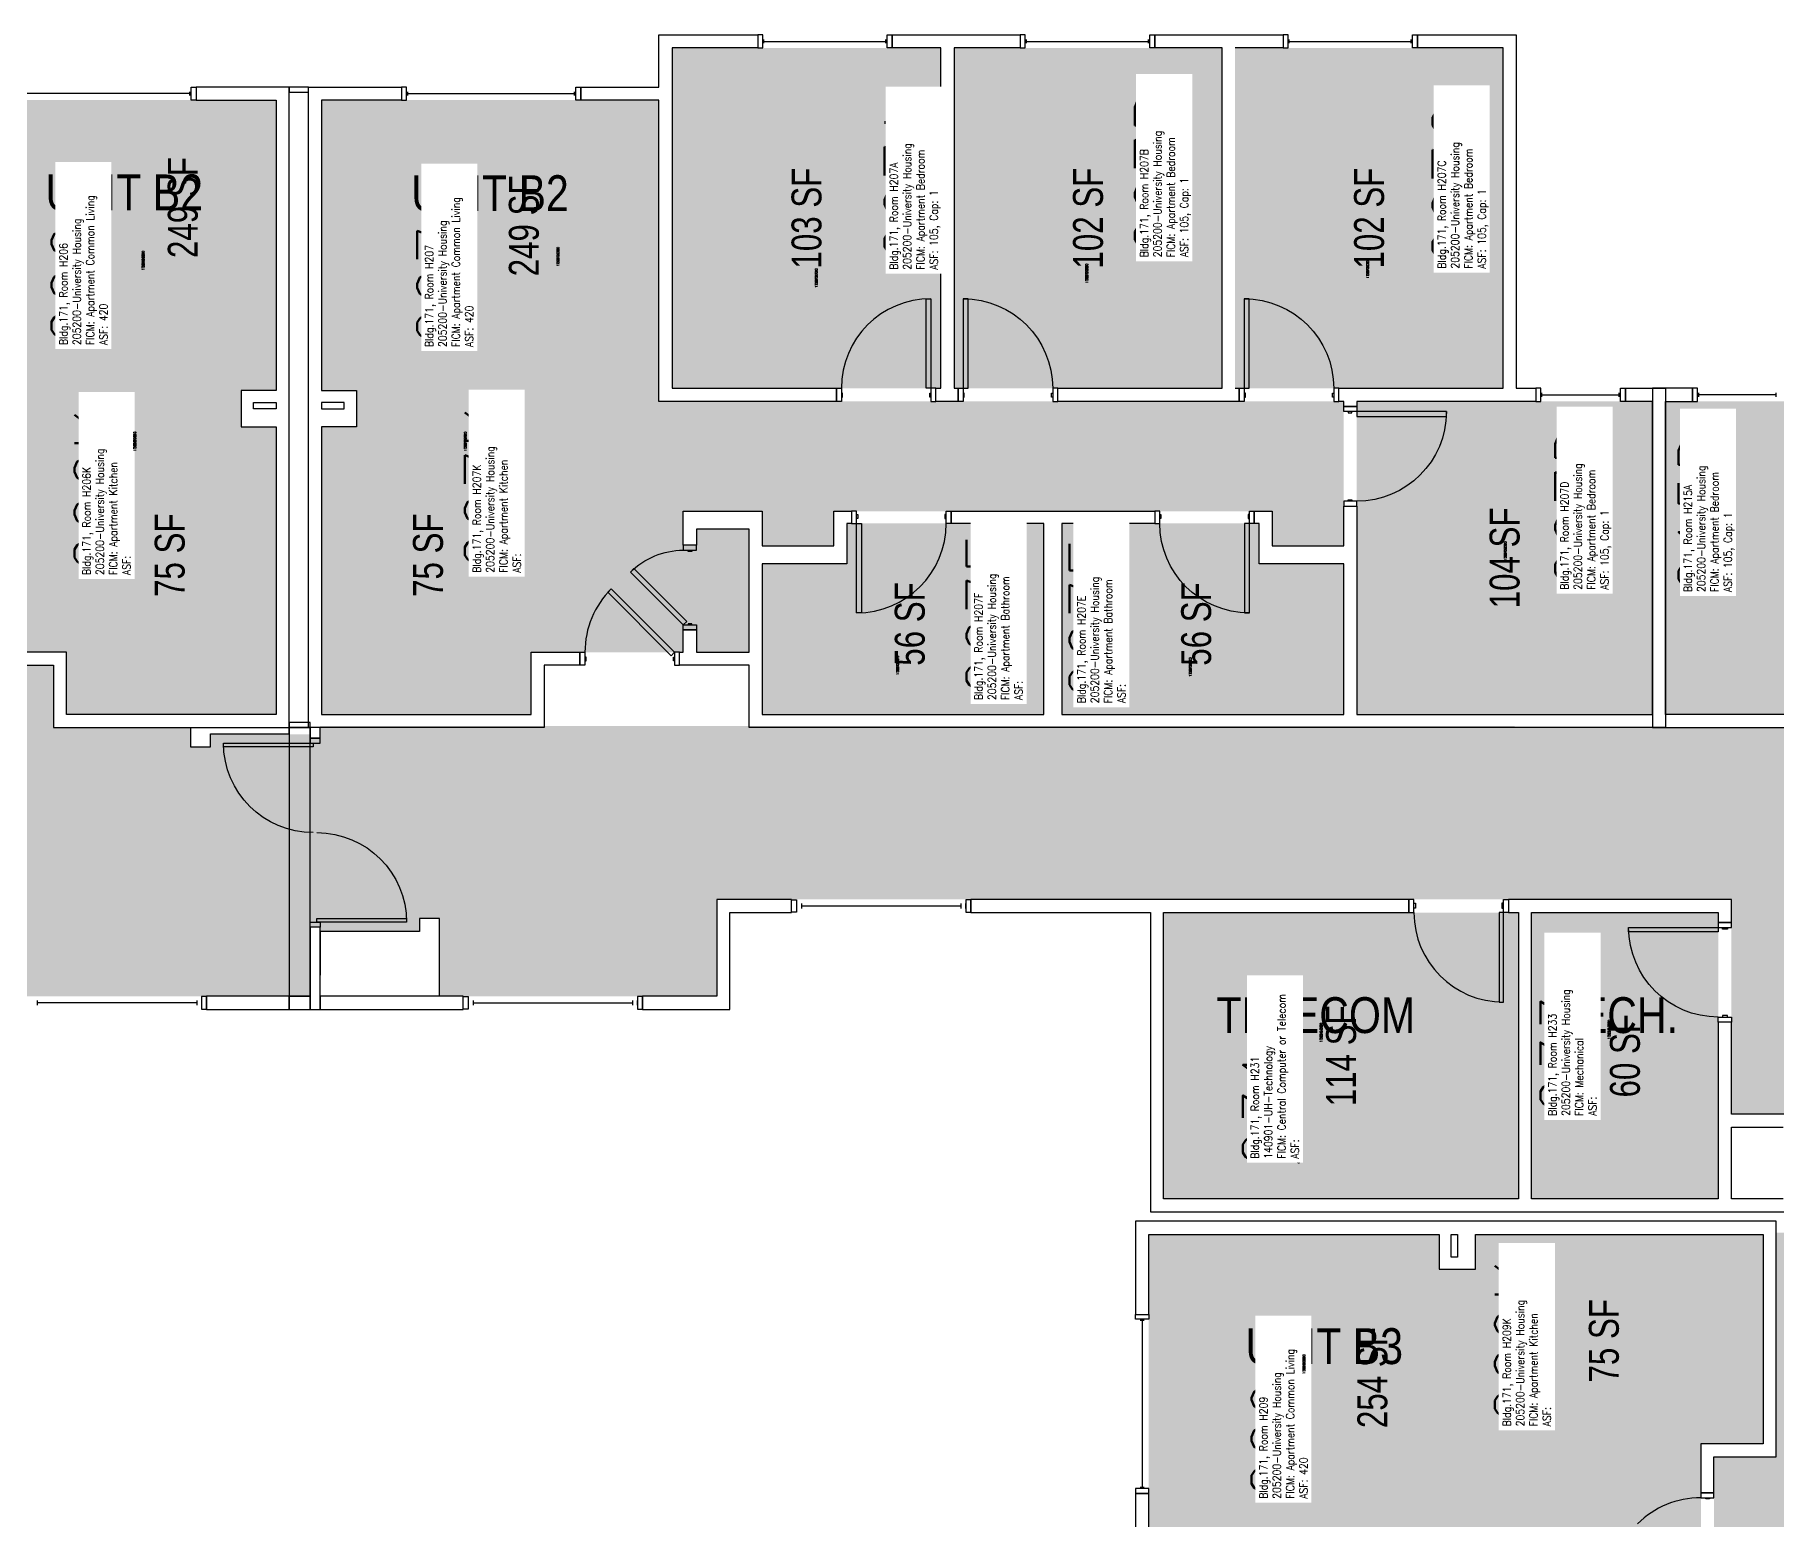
# Model space of a CAD drawing. Header units: inches. Extents: x -105 to 3698, y -798 to 1624.
# Drawn here: x 666 to 1365, y 1028 to 1624 of the extents above; entities that cross this region are included whole.
import ezdxf
from ezdxf.enums import TextEntityAlignment as Align

# ---------------------------------------------------------------- set-up
doc = ezdxf.new("R2010")
doc.units = ezdxf.units.IN
doc.header["$LTSCALE"] = 96
doc.header["$MEASUREMENT"] = 0
for name, color, linetype in [('A-AREA-IDEN', 1, 'Continuous'), ('A-DOOR', 2, 'Continuous'), ('A-GLAZ', 1, 'Continuous'), ('A-IDEN-RNUM', 7, 'Continuous'), ('A-IDEN-SNUM', 4, 'Continuous'), ('A-IDEN-VNUM', 4, 'Continuous'), ('A-WALL', 5, 'Continuous'), ('AREA-TEXT', 3, 'Continuous'), ('Rooms-Category-Color', 7, 'Continuous'), ('Rooms-College-Color', 7, 'Continuous'), ('Rooms-Department-Color', 7, 'Continuous'), ('Rooms-Division-Color', 7, 'Continuous'), ('Rooms-Information', 7, 'Continuous')]:
    doc.layers.add(name, color=color, linetype=linetype)
doc.styles.add('AREA', font='arial.ttf', dxfattribs={"width": 0.75, "height": 12})
doc.styles.add('ROOMSNUMBER', font='txt.shx', dxfattribs={"height": 0.03})
doc.styles.add('ROOMVNUMBER', font='simplex.shx', dxfattribs={"width": 0.85})
doc.styles.get("Standard").update_dxf_attribs({"font": 'ARIALN.TTF'})

msp = doc.modelspace()

# ---------------------------------------------------------------- hatches: boundary and pattern name
h = msp.add_hatch()
h.set_pattern_fill('ANSI31', color=256, style=0)
h.set_pattern_definition([(135, (1379.98172, 1996.84211), (0.088388348, 0.088388348), [])])
h.paths.add_polyline_path([(1048.51, 1412.89), (989.78, 1412.89), (989.78, 1403.68), (1048.51, 1403.68)], flags=9)
at = {"layer": 'Rooms-Category-Color', "true_color": 0x728ef3}
for points in [[(1029.75, 1618.75), (921.75, 1618.75), (921.75, 1482), (1029.75, 1482), (1029.74, 1618.31)], [(1142.63, 1618.75), (1035, 1618.75), (1034.99, 1482.01), (1142.63, 1482), (1142.61, 1618.31)], [(1147.88, 1618.75), (1255.5, 1618.75), (1255.5, 1482), (1147.86, 1482.01), (1147.86, 1618.31)], [(352.25, 1476.75), (627.25, 1476.75), (627.25, 1597.75), (762.75, 1597.75), (762.75, 1481.12), (678.61, 1481.12), (678.61, 1376), (617.48, 1376), (617.48, 1384.95), (612.23, 1384.95), (612.23, 1376), (591.03, 1376), (591.03, 1425.37), (612.23, 1425.37), (612.23, 1418.95), (617.48, 1418.95), (617.48, 1432.62), (585.78, 1432.62), (585.78, 1418.75), (557.03, 1418.75), (557.03, 1432.62), (381, 1432.62), (381, 1418.75), (352.25, 1418.75)], [(1191.5, 1476.75), (916.5, 1476.75), (916.5, 1597.75), (781, 1597.75), (781, 1481.12), (865.14, 1481.12), (865.14, 1376), (926.27, 1376), (926.27, 1384.95), (931.52, 1384.95), (931.52, 1376), (952.72, 1376), (952.72, 1425.37), (931.52, 1425.37), (931.52, 1418.95), (926.27, 1418.95), (926.27, 1432.62), (957.97, 1432.62), (957.97, 1418.75), (986.72, 1418.75), (986.72, 1432.62), (1162.75, 1432.62), (1162.75, 1418.75), (1191.5, 1418.75)], [(762.75, 1466.5), (762.75, 1351), (678.61, 1351), (678.61, 1481.12), (748.75, 1481.12), (748.75, 1466.5)], [(781, 1466.5), (781, 1351), (865.14, 1351), (865.14, 1481.12), (795, 1481.12), (795, 1466.5)], [(1315.49, 1351), (1315.5, 1476.75), (1196.75, 1476.75), (1196.75, 1351)], [(1320.76, 1351), (1320.75, 1476.75), (1439.5, 1476.75), (1439.5, 1351)], [(1071.1, 1351), (957.97, 1351), (957.97, 1411.5), (991.97, 1411.5), (991.97, 1427.75), (1071.11, 1427.75)], [(1157.49, 1427.75), (1078.36, 1427.75), (1078.36, 1351), (1191.49, 1351), (1191.5, 1411.5), (1157.5, 1411.5)], [(1234.19, 731.63), (1234.19, 1006.63), (1113.19, 1006.63), (1113.19, 1142.13), (1229.81, 1142.13), (1229.81, 1057.98), (1334.94, 1057.98), (1334.94, 996.86), (1325.99, 996.86), (1325.99, 991.61), (1334.94, 991.61), (1334.94, 970.41), (1285.56, 970.41), (1285.56, 991.61), (1291.99, 991.61), (1291.99, 996.86), (1278.31, 996.86), (1278.31, 965.16), (1292.19, 965.16), (1292.19, 936.41), (1282.31, 936.41), (1282.31, 760.38), (1292.19, 760.38), (1292.19, 731.63)], [(1244.44, 1142.13), (1359.94, 1142.13), (1359.94, 1057.98), (1229.81, 1057.98), (1229.81, 1128.13), (1244.44, 1128.13)]]:
    msp.add_hatch(color=171, dxfattribs=at).paths.add_polyline_path(points)
at = {"layer": 'Rooms-Category-Color', "true_color": 0xadadad}
for points in [[(2434.81, 1302.05), (2431.28, 1305.58), (2404.37, 1332.49), (2404.37, 1345.74), (2041.22, 1345.74), (2041.22, 1370.74), (1958.89, 1370.74), (1958.89, 1345.74), (1868.87, 1345.74), (1868.87, 1341.49), (1864.87, 1341.49), (1864.87, 1343.18), (1824.87, 1343.18), (1824.87, 1337.99), (1816.87, 1337.99), (1816.87, 1346.36), (1715.13, 1346.36), (1715.13, 1362.36), (1654.13, 1362.36), (1654.13, 1346.36), (1376.13, 1346.36), (1376.13, 1345.75), (1260.13, 1345.75), (1260.13, 1346.36), (780.38, 1346.36), (780.38, 1341.49), (776.37, 1341.49), (776.37, 1342.95), (736.38, 1342.95), (736.38, 1337.99), (728.38, 1337.99), (728.38, 1345.74), (673.36, 1345.74), (673.36, 1370.74), (591.03, 1370.74), (591.03, 1345.74), (233.3, 1345.74), (233.5, 1285.74), (632.97, 1285.74), (632.97, 1237.74), (768, 1237.74), (776.37, 1237.74), (776.37, 1265.49), (780.38, 1265.49), (780.38, 1263.74), (820.38, 1263.74), (820.38, 1268.99), (828.38, 1268.99), (828.38, 1237.74), (939.72, 1237.74), (939.72, 1276.66), (1347.19, 1276.66), (1347.19, 1190.36), (1378.69, 1190.36), (1378.69, 1187.99), (1373.19, 1187.99), (1373.19, 1151.11), (1373.19, 1146.74), (1375.19, 1146.74), (1375.19, 1142.74), (1451.19, 1142.74), (1451.19, 1146.74), (1453.11, 1146.74), (1453.19, 1151.11), (1453.19, 1187.99), (1447.69, 1187.99), (1447.69, 1190.36), (1479.65, 1190.36), (1479.65, 1209.16), (1484.9, 1209.16), (1484.9, 1255.16), (1479.65, 1255.16), (1479.65, 1276.66), (1571.65, 1276.66), (1571.65, 1261.24), (1860.5, 1261.24), (1864.87, 1261.24), (1864.87, 1265.49), (1868.87, 1265.49), (1868.87, 1263.74), (1908.87, 1263.74), (1908.87, 1268.99), (1916.87, 1268.99), (1916.87, 1260.61), (2047.49, 1260.61), (2133.48, 1260.62), (2169.48, 1260.62), (2348.97, 1260.61), (2386.31, 1260.61), (2392.39, 1259.62)], [(1266.94, 1271.41), (1341.94, 1271.41), (1341.94, 1156.36), (1266.94, 1156.36)], [(1461.19, 1142.74), (1365.19, 1142.74), (1365.19, 1052.72), (1340.19, 1052.72), (1340.19, 970.39), (1365.19, 970.39), (1365.19, 602.99), (1461.19, 602.99), (1461.19, 970.39), (1486.19, 970.39), (1486.19, 1052.72), (1461.19, 1052.72)]]:
    msp.add_hatch(color=253, dxfattribs=at).paths.add_polyline_path(points)
at = {"layer": 'Rooms-Category-Color', "true_color": 0xe3c5e1}
msp.add_hatch(color=254, dxfattribs=at).paths.add_polyline_path([(1119.19, 1271.41), (1261.69, 1271.41), (1261.69, 1156.36), (1119.19, 1156.36)])
at = {"layer": 'Rooms-College-Color', "true_color": 0xadadad}
for points in [[(1029.75, 1618.75), (921.75, 1618.75), (921.75, 1482), (1029.75, 1482), (1029.74, 1618.31)], [(1142.63, 1618.75), (1035, 1618.75), (1034.99, 1482.01), (1142.63, 1482), (1142.61, 1618.31)], [(1147.88, 1618.75), (1255.5, 1618.75), (1255.5, 1482), (1147.86, 1482.01), (1147.86, 1618.31)], [(352.25, 1476.75), (627.25, 1476.75), (627.25, 1597.75), (762.75, 1597.75), (762.75, 1481.12), (678.61, 1481.12), (678.61, 1376), (617.48, 1376), (617.48, 1384.95), (612.23, 1384.95), (612.23, 1376), (591.03, 1376), (591.03, 1425.37), (612.23, 1425.37), (612.23, 1418.95), (617.48, 1418.95), (617.48, 1432.62), (585.78, 1432.62), (585.78, 1418.75), (557.03, 1418.75), (557.03, 1432.62), (381, 1432.62), (381, 1418.75), (352.25, 1418.75)], [(1191.5, 1476.75), (916.5, 1476.75), (916.5, 1597.75), (781, 1597.75), (781, 1481.12), (865.14, 1481.12), (865.14, 1376), (926.27, 1376), (926.27, 1384.95), (931.52, 1384.95), (931.52, 1376), (952.72, 1376), (952.72, 1425.37), (931.52, 1425.37), (931.52, 1418.95), (926.27, 1418.95), (926.27, 1432.62), (957.97, 1432.62), (957.97, 1418.75), (986.72, 1418.75), (986.72, 1432.62), (1162.75, 1432.62), (1162.75, 1418.75), (1191.5, 1418.75)], [(762.75, 1466.5), (762.75, 1351), (678.61, 1351), (678.61, 1481.12), (748.75, 1481.12), (748.75, 1466.5)], [(781, 1466.5), (781, 1351), (865.14, 1351), (865.14, 1481.12), (795, 1481.12), (795, 1466.5)], [(1315.49, 1351), (1315.5, 1476.75), (1196.75, 1476.75), (1196.75, 1351)], [(1320.76, 1351), (1320.75, 1476.75), (1439.5, 1476.75), (1439.5, 1351)], [(1071.1, 1351), (957.97, 1351), (957.97, 1411.5), (991.97, 1411.5), (991.97, 1427.75), (1071.11, 1427.75)], [(1157.49, 1427.75), (1078.36, 1427.75), (1078.36, 1351), (1191.49, 1351), (1191.5, 1411.5), (1157.5, 1411.5)], [(2434.81, 1302.05), (2431.28, 1305.58), (2404.37, 1332.49), (2404.37, 1345.74), (2041.22, 1345.74), (2041.22, 1370.74), (1958.89, 1370.74), (1958.89, 1345.74), (1868.87, 1345.74), (1868.87, 1341.49), (1864.87, 1341.49), (1864.87, 1343.18), (1824.87, 1343.18), (1824.87, 1337.99), (1816.87, 1337.99), (1816.87, 1346.36), (1715.13, 1346.36), (1715.13, 1362.36), (1654.13, 1362.36), (1654.13, 1346.36), (1376.13, 1346.36), (1376.13, 1345.75), (1260.13, 1345.75), (1260.13, 1346.36), (780.38, 1346.36), (780.38, 1341.49), (776.37, 1341.49), (776.37, 1342.95), (736.38, 1342.95), (736.38, 1337.99), (728.38, 1337.99), (728.38, 1345.74), (673.36, 1345.74), (673.36, 1370.74), (591.03, 1370.74), (591.03, 1345.74), (233.3, 1345.74), (233.5, 1285.74), (632.97, 1285.74), (632.97, 1237.74), (768, 1237.74), (776.37, 1237.74), (776.37, 1265.49), (780.38, 1265.49), (780.38, 1263.74), (820.38, 1263.74), (820.38, 1268.99), (828.38, 1268.99), (828.38, 1237.74), (939.72, 1237.74), (939.72, 1276.66), (1347.19, 1276.66), (1347.19, 1190.36), (1378.69, 1190.36), (1378.69, 1187.99), (1373.19, 1187.99), (1373.19, 1151.11), (1373.19, 1146.74), (1375.19, 1146.74), (1375.19, 1142.74), (1451.19, 1142.74), (1451.19, 1146.74), (1453.11, 1146.74), (1453.19, 1151.11), (1453.19, 1187.99), (1447.69, 1187.99), (1447.69, 1190.36), (1479.65, 1190.36), (1479.65, 1209.16), (1484.9, 1209.16), (1484.9, 1255.16), (1479.65, 1255.16), (1479.65, 1276.66), (1571.65, 1276.66), (1571.65, 1261.24), (1860.5, 1261.24), (1864.87, 1261.24), (1864.87, 1265.49), (1868.87, 1265.49), (1868.87, 1263.74), (1908.87, 1263.74), (1908.87, 1268.99), (1916.87, 1268.99), (1916.87, 1260.61), (2047.49, 1260.61), (2133.48, 1260.62), (2169.48, 1260.62), (2348.97, 1260.61), (2386.31, 1260.61), (2392.39, 1259.62)], [(1119.19, 1271.41), (1261.69, 1271.41), (1261.69, 1156.36), (1119.19, 1156.36)], [(1266.94, 1271.41), (1341.94, 1271.41), (1341.94, 1156.36), (1266.94, 1156.36)], [(1234.19, 731.63), (1234.19, 1006.63), (1113.19, 1006.63), (1113.19, 1142.13), (1229.81, 1142.13), (1229.81, 1057.98), (1334.94, 1057.98), (1334.94, 996.86), (1325.99, 996.86), (1325.99, 991.61), (1334.94, 991.61), (1334.94, 970.41), (1285.56, 970.41), (1285.56, 991.61), (1291.99, 991.61), (1291.99, 996.86), (1278.31, 996.86), (1278.31, 965.16), (1292.19, 965.16), (1292.19, 936.41), (1282.31, 936.41), (1282.31, 760.38), (1292.19, 760.38), (1292.19, 731.63)], [(1244.44, 1142.13), (1359.94, 1142.13), (1359.94, 1057.98), (1229.81, 1057.98), (1229.81, 1128.13), (1244.44, 1128.13)], [(1461.19, 1142.74), (1365.19, 1142.74), (1365.19, 1052.72), (1340.19, 1052.72), (1340.19, 970.39), (1365.19, 970.39), (1365.19, 602.99), (1461.19, 602.99), (1461.19, 970.39), (1486.19, 970.39), (1486.19, 1052.72), (1461.19, 1052.72)]]:
    msp.add_hatch(color=253, dxfattribs=at).paths.add_polyline_path(points)
at = {"layer": 'Rooms-Department-Color', "true_color": 0x604aed}
for points in [[(1029.75, 1618.75), (921.75, 1618.75), (921.75, 1482), (1029.75, 1482), (1029.74, 1618.31)], [(1142.63, 1618.75), (1035, 1618.75), (1034.99, 1482.01), (1142.63, 1482), (1142.61, 1618.31)], [(1147.88, 1618.75), (1255.5, 1618.75), (1255.5, 1482), (1147.86, 1482.01), (1147.86, 1618.31)], [(352.25, 1476.75), (627.25, 1476.75), (627.25, 1597.75), (762.75, 1597.75), (762.75, 1481.12), (678.61, 1481.12), (678.61, 1376), (617.48, 1376), (617.48, 1384.95), (612.23, 1384.95), (612.23, 1376), (591.03, 1376), (591.03, 1425.37), (612.23, 1425.37), (612.23, 1418.95), (617.48, 1418.95), (617.48, 1432.62), (585.78, 1432.62), (585.78, 1418.75), (557.03, 1418.75), (557.03, 1432.62), (381, 1432.62), (381, 1418.75), (352.25, 1418.75)], [(1191.5, 1476.75), (916.5, 1476.75), (916.5, 1597.75), (781, 1597.75), (781, 1481.12), (865.14, 1481.12), (865.14, 1376), (926.27, 1376), (926.27, 1384.95), (931.52, 1384.95), (931.52, 1376), (952.72, 1376), (952.72, 1425.37), (931.52, 1425.37), (931.52, 1418.95), (926.27, 1418.95), (926.27, 1432.62), (957.97, 1432.62), (957.97, 1418.75), (986.72, 1418.75), (986.72, 1432.62), (1162.75, 1432.62), (1162.75, 1418.75), (1191.5, 1418.75)], [(762.75, 1466.5), (762.75, 1351), (678.61, 1351), (678.61, 1481.12), (748.75, 1481.12), (748.75, 1466.5)], [(781, 1466.5), (781, 1351), (865.14, 1351), (865.14, 1481.12), (795, 1481.12), (795, 1466.5)], [(1315.49, 1351), (1315.5, 1476.75), (1196.75, 1476.75), (1196.75, 1351)], [(1320.76, 1351), (1320.75, 1476.75), (1439.5, 1476.75), (1439.5, 1351)], [(1071.1, 1351), (957.97, 1351), (957.97, 1411.5), (991.97, 1411.5), (991.97, 1427.75), (1071.11, 1427.75)], [(1157.49, 1427.75), (1078.36, 1427.75), (1078.36, 1351), (1191.49, 1351), (1191.5, 1411.5), (1157.5, 1411.5)], [(1119.19, 1271.41), (1261.69, 1271.41), (1261.69, 1156.36), (1119.19, 1156.36)], [(1234.19, 731.63), (1234.19, 1006.63), (1113.19, 1006.63), (1113.19, 1142.13), (1229.81, 1142.13), (1229.81, 1057.98), (1334.94, 1057.98), (1334.94, 996.86), (1325.99, 996.86), (1325.99, 991.61), (1334.94, 991.61), (1334.94, 970.41), (1285.56, 970.41), (1285.56, 991.61), (1291.99, 991.61), (1291.99, 996.86), (1278.31, 996.86), (1278.31, 965.16), (1292.19, 965.16), (1292.19, 936.41), (1282.31, 936.41), (1282.31, 760.38), (1292.19, 760.38), (1292.19, 731.63)], [(1244.44, 1142.13), (1359.94, 1142.13), (1359.94, 1057.98), (1229.81, 1057.98), (1229.81, 1128.13), (1244.44, 1128.13)]]:
    msp.add_hatch(color=173, dxfattribs=at).paths.add_polyline_path(points)
at = {"layer": 'Rooms-Department-Color', "true_color": 0xacacac}
for points in [[(2434.81, 1302.05), (2431.28, 1305.58), (2404.37, 1332.49), (2404.37, 1345.74), (2041.22, 1345.74), (2041.22, 1370.74), (1958.89, 1370.74), (1958.89, 1345.74), (1868.87, 1345.74), (1868.87, 1341.49), (1864.87, 1341.49), (1864.87, 1343.18), (1824.87, 1343.18), (1824.87, 1337.99), (1816.87, 1337.99), (1816.87, 1346.36), (1715.13, 1346.36), (1715.13, 1362.36), (1654.13, 1362.36), (1654.13, 1346.36), (1376.13, 1346.36), (1376.13, 1345.75), (1260.13, 1345.75), (1260.13, 1346.36), (780.38, 1346.36), (780.38, 1341.49), (776.37, 1341.49), (776.37, 1342.95), (736.38, 1342.95), (736.38, 1337.99), (728.38, 1337.99), (728.38, 1345.74), (673.36, 1345.74), (673.36, 1370.74), (591.03, 1370.74), (591.03, 1345.74), (233.3, 1345.74), (233.5, 1285.74), (632.97, 1285.74), (632.97, 1237.74), (768, 1237.74), (776.37, 1237.74), (776.37, 1265.49), (780.38, 1265.49), (780.38, 1263.74), (820.38, 1263.74), (820.38, 1268.99), (828.38, 1268.99), (828.38, 1237.74), (939.72, 1237.74), (939.72, 1276.66), (1347.19, 1276.66), (1347.19, 1190.36), (1378.69, 1190.36), (1378.69, 1187.99), (1373.19, 1187.99), (1373.19, 1151.11), (1373.19, 1146.74), (1375.19, 1146.74), (1375.19, 1142.74), (1451.19, 1142.74), (1451.19, 1146.74), (1453.11, 1146.74), (1453.19, 1151.11), (1453.19, 1187.99), (1447.69, 1187.99), (1447.69, 1190.36), (1479.65, 1190.36), (1479.65, 1209.16), (1484.9, 1209.16), (1484.9, 1255.16), (1479.65, 1255.16), (1479.65, 1276.66), (1571.65, 1276.66), (1571.65, 1261.24), (1860.5, 1261.24), (1864.87, 1261.24), (1864.87, 1265.49), (1868.87, 1265.49), (1868.87, 1263.74), (1908.87, 1263.74), (1908.87, 1268.99), (1916.87, 1268.99), (1916.87, 1260.61), (2047.49, 1260.61), (2133.48, 1260.62), (2169.48, 1260.62), (2348.97, 1260.61), (2386.31, 1260.61), (2392.39, 1259.62)], [(1266.94, 1271.41), (1341.94, 1271.41), (1341.94, 1156.36), (1266.94, 1156.36)], [(1461.19, 1142.74), (1365.19, 1142.74), (1365.19, 1052.72), (1340.19, 1052.72), (1340.19, 970.39), (1365.19, 970.39), (1365.19, 602.99), (1461.19, 602.99), (1461.19, 970.39), (1486.19, 970.39), (1486.19, 1052.72), (1461.19, 1052.72)]]:
    msp.add_hatch(color=253, dxfattribs=at).paths.add_polyline_path(points)
at = {"layer": 'Rooms-Division-Color', "true_color": 0x604aed}
for points in [[(1029.75, 1618.75), (921.75, 1618.75), (921.75, 1482), (1029.75, 1482), (1029.74, 1618.31)], [(1142.63, 1618.75), (1035, 1618.75), (1034.99, 1482.01), (1142.63, 1482), (1142.61, 1618.31)], [(1147.88, 1618.75), (1255.5, 1618.75), (1255.5, 1482), (1147.86, 1482.01), (1147.86, 1618.31)], [(352.25, 1476.75), (627.25, 1476.75), (627.25, 1597.75), (762.75, 1597.75), (762.75, 1481.12), (678.61, 1481.12), (678.61, 1376), (617.48, 1376), (617.48, 1384.95), (612.23, 1384.95), (612.23, 1376), (591.03, 1376), (591.03, 1425.37), (612.23, 1425.37), (612.23, 1418.95), (617.48, 1418.95), (617.48, 1432.62), (585.78, 1432.62), (585.78, 1418.75), (557.03, 1418.75), (557.03, 1432.62), (381, 1432.62), (381, 1418.75), (352.25, 1418.75)], [(1191.5, 1476.75), (916.5, 1476.75), (916.5, 1597.75), (781, 1597.75), (781, 1481.12), (865.14, 1481.12), (865.14, 1376), (926.27, 1376), (926.27, 1384.95), (931.52, 1384.95), (931.52, 1376), (952.72, 1376), (952.72, 1425.37), (931.52, 1425.37), (931.52, 1418.95), (926.27, 1418.95), (926.27, 1432.62), (957.97, 1432.62), (957.97, 1418.75), (986.72, 1418.75), (986.72, 1432.62), (1162.75, 1432.62), (1162.75, 1418.75), (1191.5, 1418.75)], [(762.75, 1466.5), (762.75, 1351), (678.61, 1351), (678.61, 1481.12), (748.75, 1481.12), (748.75, 1466.5)], [(781, 1466.5), (781, 1351), (865.14, 1351), (865.14, 1481.12), (795, 1481.12), (795, 1466.5)], [(1315.49, 1351), (1315.5, 1476.75), (1196.75, 1476.75), (1196.75, 1351)], [(1320.76, 1351), (1320.75, 1476.75), (1439.5, 1476.75), (1439.5, 1351)], [(1071.1, 1351), (957.97, 1351), (957.97, 1411.5), (991.97, 1411.5), (991.97, 1427.75), (1071.11, 1427.75)], [(1157.49, 1427.75), (1078.36, 1427.75), (1078.36, 1351), (1191.49, 1351), (1191.5, 1411.5), (1157.5, 1411.5)], [(1119.19, 1271.41), (1261.69, 1271.41), (1261.69, 1156.36), (1119.19, 1156.36)], [(1234.19, 731.63), (1234.19, 1006.63), (1113.19, 1006.63), (1113.19, 1142.13), (1229.81, 1142.13), (1229.81, 1057.98), (1334.94, 1057.98), (1334.94, 996.86), (1325.99, 996.86), (1325.99, 991.61), (1334.94, 991.61), (1334.94, 970.41), (1285.56, 970.41), (1285.56, 991.61), (1291.99, 991.61), (1291.99, 996.86), (1278.31, 996.86), (1278.31, 965.16), (1292.19, 965.16), (1292.19, 936.41), (1282.31, 936.41), (1282.31, 760.38), (1292.19, 760.38), (1292.19, 731.63)], [(1244.44, 1142.13), (1359.94, 1142.13), (1359.94, 1057.98), (1229.81, 1057.98), (1229.81, 1128.13), (1244.44, 1128.13)]]:
    msp.add_hatch(color=173, dxfattribs=at).paths.add_polyline_path(points)
at = {"layer": 'Rooms-Division-Color', "true_color": 0xadadad}
for points in [[(2434.81, 1302.05), (2431.28, 1305.58), (2404.37, 1332.49), (2404.37, 1345.74), (2041.22, 1345.74), (2041.22, 1370.74), (1958.89, 1370.74), (1958.89, 1345.74), (1868.87, 1345.74), (1868.87, 1341.49), (1864.87, 1341.49), (1864.87, 1343.18), (1824.87, 1343.18), (1824.87, 1337.99), (1816.87, 1337.99), (1816.87, 1346.36), (1715.13, 1346.36), (1715.13, 1362.36), (1654.13, 1362.36), (1654.13, 1346.36), (1376.13, 1346.36), (1376.13, 1345.75), (1260.13, 1345.75), (1260.13, 1346.36), (780.38, 1346.36), (780.38, 1341.49), (776.37, 1341.49), (776.37, 1342.95), (736.38, 1342.95), (736.38, 1337.99), (728.38, 1337.99), (728.38, 1345.74), (673.36, 1345.74), (673.36, 1370.74), (591.03, 1370.74), (591.03, 1345.74), (233.3, 1345.74), (233.5, 1285.74), (632.97, 1285.74), (632.97, 1237.74), (768, 1237.74), (776.37, 1237.74), (776.37, 1265.49), (780.38, 1265.49), (780.38, 1263.74), (820.38, 1263.74), (820.38, 1268.99), (828.38, 1268.99), (828.38, 1237.74), (939.72, 1237.74), (939.72, 1276.66), (1347.19, 1276.66), (1347.19, 1190.36), (1378.69, 1190.36), (1378.69, 1187.99), (1373.19, 1187.99), (1373.19, 1151.11), (1373.19, 1146.74), (1375.19, 1146.74), (1375.19, 1142.74), (1451.19, 1142.74), (1451.19, 1146.74), (1453.11, 1146.74), (1453.19, 1151.11), (1453.19, 1187.99), (1447.69, 1187.99), (1447.69, 1190.36), (1479.65, 1190.36), (1479.65, 1209.16), (1484.9, 1209.16), (1484.9, 1255.16), (1479.65, 1255.16), (1479.65, 1276.66), (1571.65, 1276.66), (1571.65, 1261.24), (1860.5, 1261.24), (1864.87, 1261.24), (1864.87, 1265.49), (1868.87, 1265.49), (1868.87, 1263.74), (1908.87, 1263.74), (1908.87, 1268.99), (1916.87, 1268.99), (1916.87, 1260.61), (2047.49, 1260.61), (2133.48, 1260.62), (2169.48, 1260.62), (2348.97, 1260.61), (2386.31, 1260.61), (2392.39, 1259.62)], [(1266.94, 1271.41), (1341.94, 1271.41), (1341.94, 1156.36), (1266.94, 1156.36)], [(1461.19, 1142.74), (1365.19, 1142.74), (1365.19, 1052.72), (1340.19, 1052.72), (1340.19, 970.39), (1365.19, 970.39), (1365.19, 602.99), (1461.19, 602.99), (1461.19, 970.39), (1486.19, 970.39), (1486.19, 1052.72), (1461.19, 1052.72)]]:
    msp.add_hatch(color=253, dxfattribs=at).paths.add_polyline_path(points)

# ---------------------------------------------------------------- linework, layer by layer
at = {"layer": 'A-DOOR'}
for p, q in [((775.75, 1603), (768, 1603)), ((768, 1603), (768, 1603)), ((768, 1603), (768, 1601)), ((775.75, 1601), (775.75, 1603)), ((768, 1601), (775.75, 1601)), ((776.37, 1347.75), (768, 1347.75)), ((768, 1347.75), (768, 1347.75)), ((768, 1347.75), (768, 1345.75)), ((776.37, 1345.75), (768, 1345.75)), ((768, 1345.75), (768, 1237.75)), ((768, 1345.75), (776.37, 1345.75)), ((776.37, 1345.75), (776.37, 1347.75)), ((776.41, 1237.75), (776.37, 1345.75)), ((741.63, 1338), (741.63, 1339.5)), ((741.63, 1339.5), (777.63, 1339.5)), ((777.63, 1338), (741.63, 1338)), ((780.38, 1341.5), (776.37, 1341.5)), ((776.37, 1341.5), (776.37, 1339.5)), ((776.37, 1339.5), (780.38, 1339.5)), ((777.63, 1339.5), (777.63, 1338)), ((780.38, 1339.5), (780.38, 1341.5)), ((1219.69, 1276.67), (1217.69, 1276.67)), ((1217.69, 1276.67), (1217.69, 1271.42)), ((1219.69, 1271.42), (1219.69, 1276.67)), ((1219.69, 1275.17), (1220.31, 1275.17)), ((1219.69, 1273.17), (1219.69, 1275.17)), ((1220.31, 1273.17), (1219.69, 1273.17)), ((1220.31, 1275.17), (1220.31, 1273.17)), ((1255.69, 1275.17), (1255.06, 1275.17)), ((1255.06, 1275.17), (1255.06, 1273.17)), ((1255.06, 1273.17), (1255.69, 1273.17)), ((1255.69, 1276.67), (1257.69, 1276.67)), ((1255.69, 1271.42), (1255.69, 1276.67)), ((1255.69, 1273.17), (1255.69, 1275.17)), ((1257.69, 1276.67), (1257.69, 1271.42)), ((776.37, 1265.5), (776.37, 1267.5)), ((776.37, 1267.5), (780.38, 1267.5)), ((779.13, 1267.5), (779.13, 1269)), ((779.13, 1269), (815.13, 1269)), ((815.13, 1267.5), (779.13, 1267.5)), ((780.38, 1267.5), (780.38, 1265.5)), ((815.13, 1269), (815.13, 1267.5)), ((1217.69, 1271.42), (1219.69, 1271.42)), ((1255.69, 1271.42), (1253.94, 1271.42)), ((1253.94, 1271.42), (1253.94, 1235.42)), ((1255.69, 1235.42), (1255.69, 1271.42)), ((1257.69, 1271.42), (1255.69, 1271.42)), ((1347.19, 1267.42), (1341.94, 1267.42)), ((1341.94, 1267.42), (1341.94, 1265.42)), ((1347.19, 1265.42), (1347.19, 1267.42)), ((780.38, 1265.5), (776.37, 1265.5)), ((1305.94, 1263.67), (1305.94, 1265.42)), ((1305.94, 1265.42), (1341.94, 1265.42)), ((1341.94, 1263.67), (1305.94, 1263.67)), ((1341.94, 1265.42), (1341.94, 1263.67)), ((1341.94, 1265.42), (1347.19, 1265.42)), ((1343.69, 1264.79), (1343.69, 1265.42)), ((1343.69, 1265.42), (1345.69, 1265.42)), ((1345.69, 1264.79), (1343.69, 1264.79)), ((1345.69, 1265.42), (1345.69, 1264.79)), ((776.41, 1237.75), (768, 1237.75)), ((768, 1237.75), (768, 1237.75)), ((768, 1237.75), (768, 1232.5)), ((768, 1237.75), (776.41, 1237.75)), ((768, 1232.5), (776.41, 1232.5)), ((776.41, 1232.5), (776.41, 1237.75)), ((1253.94, 1235.42), (1255.69, 1235.42)), ((1341.94, 1227.42), (1341.94, 1229.42)), ((1341.94, 1229.42), (1347.19, 1229.42)), ((1347.19, 1227.42), (1341.94, 1227.42)), ((1345.69, 1230.04), (1343.69, 1230.04)), ((1343.69, 1230.04), (1343.69, 1229.42)), ((1343.69, 1229.42), (1345.69, 1229.42)), ((1345.69, 1229.42), (1345.69, 1230.04)), ((1347.19, 1229.42), (1347.19, 1227.42))]:
    msp.add_line(p, q, dxfattribs=at)
for points in [[(1025.75, 1482), (1023.75, 1482), (1023.75, 1518), (1025.75, 1518)], [(1038.63, 1482), (1040.63, 1482), (1040.63, 1518), (1038.63, 1518)], [(1151.5, 1482), (1153.5, 1482), (1153.5, 1518), (1151.5, 1518)], [(989.75, 1476.75), (987.75, 1476.75), (987.75, 1482), (989.75, 1482)], [(989.75, 1478.5), (990.25, 1478.5), (990.25, 1480), (989.75, 1480)], [(1025.75, 1478.5), (1025.25, 1478.5), (1025.25, 1480), (1025.75, 1480)], [(1025.75, 1476.75), (1027.75, 1476.75), (1027.75, 1482), (1025.75, 1482)], [(1038.63, 1476.75), (1036.63, 1476.75), (1036.63, 1482), (1038.63, 1482)], [(1038.63, 1478.5), (1039.13, 1478.5), (1039.13, 1480), (1038.63, 1480)], [(1074.63, 1478.5), (1074.13, 1478.5), (1074.13, 1480), (1074.63, 1480)], [(1074.63, 1476.75), (1076.63, 1476.75), (1076.63, 1482), (1074.63, 1482)], [(1151.5, 1476.75), (1149.5, 1476.75), (1149.5, 1482), (1151.5, 1482)], [(1151.5, 1478.5), (1152, 1478.5), (1152, 1480), (1151.5, 1480)], [(1187.5, 1478.5), (1187, 1478.5), (1187, 1480), (1187.5, 1480)], [(1187.5, 1476.75), (1189.5, 1476.75), (1189.5, 1482), (1187.5, 1482)], [(1191.5, 1472.63), (1191.5, 1474.63), (1196.75, 1474.63), (1196.75, 1472.63)], [(1193.25, 1472.63), (1193.25, 1472.13), (1194.75, 1472.13), (1194.75, 1472.63)], [(1196.75, 1472.63), (1196.75, 1470.63), (1232.75, 1470.63), (1232.75, 1472.63)], [(1191.5, 1436.63), (1191.5, 1434.63), (1196.75, 1434.63), (1196.75, 1436.63)], [(1193.25, 1436.63), (1193.25, 1437.13), (1194.75, 1437.13), (1194.75, 1436.63)], [(995.86, 1432.62), (993.86, 1432.62), (993.86, 1427.75), (995.86, 1427.75)], [(995.86, 1431.25), (996.36, 1431.25), (996.36, 1429.75), (995.86, 1429.75)], [(995.86, 1427.75), (997.86, 1427.75), (997.86, 1391.75), (995.86, 1391.75)], [(1031.86, 1431.25), (1031.36, 1431.25), (1031.36, 1429.75), (1031.86, 1429.75)], [(1031.86, 1432.62), (1033.86, 1432.62), (1033.86, 1427.75), (1031.86, 1427.75)], [(1117.61, 1432.62), (1115.61, 1432.62), (1115.61, 1427.75), (1117.61, 1427.75)], [(1117.61, 1431.25), (1118.11, 1431.25), (1118.11, 1429.75), (1117.61, 1429.75)], [(1153.61, 1427.75), (1151.61, 1427.75), (1151.61, 1391.75), (1153.61, 1391.75)], [(1153.61, 1431.25), (1153.11, 1431.25), (1153.11, 1429.75), (1153.61, 1429.75)], [(1153.61, 1432.62), (1155.61, 1432.62), (1155.61, 1427.75), (1153.61, 1427.75)], [(931.52, 1416.95), (931.52, 1418.95), (926.27, 1418.95), (926.27, 1416.95)], [(929.77, 1416.95), (929.77, 1416.45), (928.27, 1416.45), (928.27, 1416.95)], [(926.27, 1386.95), (927.68, 1388.36), (906.47, 1409.58), (905.06, 1408.16)], [(922.78, 1376), (921.37, 1374.58), (895.91, 1400.04), (897.33, 1401.45)], [(931.52, 1386.95), (931.52, 1384.95), (926.27, 1384.95), (926.27, 1386.95)], [(929.77, 1386.95), (929.77, 1387.45), (928.27, 1387.45), (928.27, 1386.95)], [(886.78, 1370.75), (884.78, 1370.75), (884.78, 1376), (886.78, 1376)], [(886.78, 1372.5), (887.28, 1372.5), (887.28, 1374), (886.78, 1374)], [(922.78, 1372.5), (922.28, 1372.5), (922.28, 1374), (922.78, 1374)], [(922.78, 1370.75), (924.78, 1370.75), (924.78, 1376), (922.78, 1376)], [(1340.19, 1036.34), (1340.19, 1038.34), (1334.94, 1038.34), (1334.94, 1036.34)], [(1338.44, 1036.34), (1338.44, 1035.84), (1336.94, 1035.84), (1336.94, 1036.34)]]:
    msp.add_lwpolyline(points, close=True, dxfattribs=at)
for centre, start, end in [((1025.75, 1482), 90, 180), ((995.86, 1427.75), 270, 0), ((922.78, 1376), 135, 180), ((1255.69, 1271.42), 180, 270), ((1334.94, 1000.34), 90, 135)]:
    msp.add_arc(centre, 36, start, end, dxfattribs=at)
at = {"layer": 'A-DOOR', "extrusion": (0, 0, -1)}
for centre, radius, start, end in [((-1038.63, 1482), 36, 90, 180), ((-1151.5, 1482), 36, 90, 180), ((-1196.75, 1472.63), 36, 180, 270), ((-1153.61, 1427.75), 36, 270, 0), ((-926.27, 1386.95), 30, 45, 90), ((-777.63, 1339.5), 36, 270, 0), ((-779.13, 1267.5), 36, 90, 180), ((-1341.94, 1265.42), 36, 270, 360)]:
    msp.add_arc(centre, radius, start, end, dxfattribs=at)
at = {"layer": 'A-GLAZ'}
for p, q in [((958.66, 1620.62), (958.66, 1622.12)), ((958.66, 1621.37), (1007.66, 1621.37)), ((1007.66, 1620.62), (1007.66, 1622.12)), ((1064.13, 1620.62), (1064.13, 1622.12)), ((1064.13, 1621.37), (1113.13, 1621.37)), ((1113.13, 1620.62), (1113.13, 1622.12)), ((1169.65, 1620.62), (1169.65, 1622.12)), ((1169.65, 1621.37), (1218.65, 1621.37)), ((1218.65, 1620.62), (1218.65, 1622.12)), ((728.13, 1600.37), (661.13, 1600.37)), ((728.13, 1599.62), (728.13, 1601.12)), ((815.62, 1599.62), (815.62, 1601.12)), ((815.62, 1600.37), (882.62, 1600.37)), ((882.62, 1599.62), (882.62, 1601.12)), ((1271.12, 1478.62), (1271.12, 1480.12)), ((1271.12, 1479.37), (1302.12, 1479.37)), ((1302.12, 1478.62), (1302.12, 1480.12)), ((1334.13, 1478.62), (1334.13, 1480.12)), ((1365.13, 1479.37), (1334.13, 1479.37)), ((1365.13, 1478.62), (1365.13, 1480.12)), ((969.74, 1271.54), (969.74, 1276.54)), ((969.74, 1276.54), (971.74, 1276.54)), ((971.74, 1276.54), (971.74, 1271.54)), ((971.74, 1275.04), (971.74, 1273.04)), ((973.74, 1275.04), (973.74, 1273.04)), ((973.74, 1274.04), (1037.74, 1274.04)), ((1037.74, 1275.04), (1037.74, 1273.04)), ((1041.74, 1276.54), (1039.74, 1276.54)), ((1039.74, 1276.54), (1039.74, 1271.54)), ((1039.74, 1273.04), (1039.74, 1275.04)), ((1041.74, 1271.54), (1041.74, 1276.54)), ((971.74, 1271.54), (969.74, 1271.54)), ((1039.74, 1271.54), (1041.74, 1271.54)), ((666.84, 1236.13), (666.84, 1234.13)), ((730.84, 1235.13), (666.84, 1235.13)), ((730.84, 1236.13), (730.84, 1234.13)), ((734.84, 1237.63), (732.84, 1237.63)), ((732.84, 1237.63), (732.84, 1232.63)), ((732.84, 1236.13), (732.84, 1234.13)), ((732.84, 1232.63), (734.84, 1232.63)), ((734.84, 1232.63), (734.84, 1237.63)), ((837.84, 1232.63), (837.84, 1237.63)), ((837.84, 1237.63), (839.84, 1237.63)), ((839.84, 1232.63), (837.84, 1232.63)), ((839.84, 1237.63), (839.84, 1232.63)), ((839.84, 1236.13), (839.84, 1234.13)), ((841.84, 1236.13), (841.84, 1234.13)), ((841.84, 1235.13), (905.84, 1235.13)), ((905.84, 1236.13), (905.84, 1234.13)), ((909.84, 1237.63), (907.84, 1237.63)), ((907.84, 1237.63), (907.84, 1232.63)), ((907.84, 1234.13), (907.84, 1236.13)), ((907.84, 1232.63), (909.84, 1232.63)), ((909.84, 1232.63), (909.84, 1237.63)), ((1111.31, 1107.5), (1109.81, 1107.5)), ((1110.56, 1107.5), (1110.56, 1040.5)), ((1111.31, 1040.5), (1109.81, 1040.5))]:
    msp.add_line(p, q, dxfattribs=at)
for points in [[(958.16, 1624), (956.16, 1624), (956.16, 1618.75), (958.16, 1618.75)], [(1008.16, 1624), (1010.16, 1624), (1010.16, 1618.75), (1008.16, 1618.75)], [(1063.63, 1624), (1061.63, 1624), (1061.63, 1618.75), (1063.63, 1618.75)], [(1113.63, 1624), (1115.63, 1624), (1115.63, 1618.75), (1113.63, 1618.75)], [(1169.15, 1624), (1167.15, 1624), (1167.15, 1618.75), (1169.15, 1618.75)], [(1219.15, 1624), (1221.15, 1624), (1221.15, 1618.75), (1219.15, 1618.75)], [(728.63, 1603), (730.63, 1603), (730.63, 1597.75), (728.63, 1597.75)], [(815.12, 1603), (813.12, 1603), (813.12, 1597.75), (815.12, 1597.75)], [(883.12, 1603), (885.12, 1603), (885.12, 1597.75), (883.12, 1597.75)], [(1270.62, 1482), (1268.62, 1482), (1268.62, 1476.75), (1270.62, 1476.75)], [(1302.62, 1482), (1304.62, 1482), (1304.62, 1476.75), (1302.62, 1476.75)], [(1333.63, 1482), (1331.63, 1482), (1331.63, 1476.75), (1333.63, 1476.75)], [(1107.94, 1108), (1107.94, 1110), (1113.19, 1110), (1113.19, 1108)], [(1107.94, 1040), (1107.94, 1038), (1113.19, 1038), (1113.19, 1040)]]:
    msp.add_lwpolyline(points, close=True, dxfattribs=at)
at = {"layer": 'A-WALL'}
for p, q in [((916.5, 1624), (956.16, 1624)), ((916.5, 1603), (916.5, 1624)), ((956.16, 1624), (956.16, 1618.75)), ((1010.16, 1624), (1061.63, 1624)), ((1010.16, 1618.75), (1010.16, 1624)), ((1061.63, 1624), (1061.63, 1618.75)), ((1115.63, 1618.75), (1115.63, 1624)), ((1115.63, 1624), (1167.15, 1624)), ((1167.15, 1624), (1167.15, 1618.75)), ((1221.15, 1624), (1260.75, 1624)), ((1221.15, 1618.75), (1221.15, 1624)), ((1260.75, 1624), (1260.75, 1482)), ((956.16, 1618.75), (921.75, 1618.75)), ((921.75, 1618.75), (921.75, 1482)), ((1029.75, 1618.75), (1010.16, 1618.75)), ((1029.75, 1482), (1029.75, 1618.75)), ((1061.63, 1618.75), (1035, 1618.75)), ((1035, 1618.75), (1035, 1482)), ((1142.63, 1618.75), (1115.63, 1618.75)), ((1142.63, 1482), (1142.63, 1618.75)), ((1167.15, 1618.75), (1147.88, 1618.75)), ((1255.5, 1618.75), (1221.15, 1618.75)), ((1255.5, 1482), (1255.5, 1618.75)), ((768, 1603), (730.63, 1603)), ((730.63, 1603), (730.63, 1597.75)), ((768, 1345.75), (768, 1603)), ((775.75, 1603), (813.12, 1603)), ((775.75, 1345.75), (775.75, 1603)), ((813.12, 1603), (813.12, 1597.75)), ((885.12, 1603), (916.5, 1603)), ((885.12, 1597.75), (885.12, 1603)), ((730.63, 1597.75), (762.75, 1597.75)), ((762.75, 1597.75), (762.75, 1481.12)), ((813.12, 1597.75), (781, 1597.75)), ((781, 1597.75), (781, 1481.12)), ((916.5, 1597.75), (885.12, 1597.75)), ((916.5, 1476.75), (916.5, 1597.75)), ((748.75, 1481.12), (748.75, 1466.5)), ((762.75, 1481.12), (748.75, 1481.12)), ((753.63, 1473.75), (753.63, 1476.25)), ((753.63, 1476.25), (762.75, 1476.25)), ((762.75, 1476.25), (762.75, 1473.75)), ((781, 1481.12), (795, 1481.12)), ((781, 1476.25), (781, 1473.75)), ((790.13, 1476.25), (781, 1476.25)), ((790.13, 1473.75), (790.13, 1476.25)), ((795, 1481.12), (795, 1466.5)), ((987.75, 1476.75), (916.5, 1476.75)), ((921.75, 1482), (987.75, 1482)), ((987.75, 1482), (987.75, 1476.75)), ((1027.75, 1482), (1029.75, 1482)), ((1027.75, 1476.75), (1027.75, 1482)), ((1036.63, 1476.75), (1027.75, 1476.75)), ((1035, 1482), (1036.63, 1482)), ((1036.63, 1482), (1036.63, 1476.75)), ((1076.63, 1482), (1142.63, 1482)), ((1076.63, 1476.75), (1076.63, 1482)), ((1149.5, 1476.75), (1076.63, 1476.75)), ((1147.88, 1482), (1149.5, 1482)), ((1149.5, 1482), (1149.5, 1476.75)), ((1189.5, 1482), (1255.5, 1482)), ((1189.5, 1476.75), (1189.5, 1482)), ((1191.5, 1476.75), (1189.5, 1476.75)), ((1191.5, 1474.63), (1191.5, 1476.75)), ((1260.13, 1476.75), (1196.75, 1476.75)), ((1196.75, 1476.75), (1196.75, 1474.63)), ((1268.62, 1476.75), (1260.13, 1476.75)), ((1260.75, 1482), (1268.62, 1482)), ((1268.62, 1482), (1268.62, 1476.75)), ((1304.62, 1482), (1320.75, 1482)), ((1304.62, 1476.75), (1304.62, 1482)), ((1315.5, 1476.75), (1304.62, 1476.75)), ((1331.63, 1482), (1315.5, 1482)), ((1315.5, 1482), (1315.5, 1345.75)), ((1315.5, 1351), (1315.5, 1476.75)), ((1320.75, 1482), (1320.75, 1345.75)), ((1320.75, 1476.75), (1331.63, 1476.75)), ((1320.75, 1351), (1320.75, 1476.75)), ((1331.63, 1476.75), (1331.63, 1482)), ((762.75, 1473.75), (753.63, 1473.75)), ((781, 1473.75), (790.13, 1473.75)), ((1196.75, 1474.63), (1191.5, 1474.63)), ((748.75, 1466.5), (762.75, 1466.5)), ((762.75, 1466.5), (762.75, 1351)), ((781, 1466.5), (781, 1351)), ((795, 1466.5), (781, 1466.5)), ((1191.5, 1432), (1191.5, 1434.63)), ((1191.5, 1434.63), (1196.75, 1434.63)), ((1196.75, 1434.63), (1196.75, 1432)), ((926.27, 1432.62), (957.97, 1432.62)), ((926.27, 1418.95), (926.27, 1432.62)), ((957.97, 1432.62), (957.97, 1418.75)), ((986.72, 1432.62), (993.86, 1432.62)), ((986.72, 1418.75), (986.72, 1432.62)), ((993.86, 1427.75), (991.97, 1427.75)), ((991.97, 1427.75), (991.97, 1411.5)), ((993.86, 1432.62), (993.86, 1427.75)), ((1033.86, 1432.62), (1115.61, 1432.62)), ((1033.86, 1427.75), (1033.86, 1432.62)), ((1071.11, 1427.75), (1033.86, 1427.75)), ((1071.11, 1351), (1071.11, 1427.75)), ((1115.61, 1427.75), (1078.36, 1427.75)), ((1078.36, 1427.75), (1078.36, 1351)), ((1115.61, 1432.62), (1115.61, 1427.75)), ((1155.61, 1432.62), (1162.75, 1432.62)), ((1155.61, 1427.75), (1155.61, 1432.62)), ((1157.5, 1427.75), (1155.61, 1427.75)), ((1157.5, 1411.5), (1157.5, 1427.75)), ((1162.75, 1432.62), (1162.75, 1418.75)), ((1191.5, 1418.75), (1191.5, 1432)), ((1196.75, 1432), (1196.75, 1351)), ((952.72, 1425.37), (931.52, 1425.37)), ((931.52, 1425.37), (931.52, 1418.95)), ((952.72, 1376), (952.72, 1425.37)), ((931.52, 1418.95), (926.27, 1418.95)), ((957.97, 1418.75), (986.72, 1418.75)), ((1162.75, 1418.75), (1191.5, 1418.75)), ((991.97, 1411.5), (957.97, 1411.5)), ((957.97, 1411.5), (957.97, 1351)), ((1191.5, 1411.5), (1157.5, 1411.5)), ((1191.5, 1351), (1191.5, 1411.5)), ((926.27, 1376), (926.27, 1384.95)), ((926.27, 1384.95), (931.52, 1384.95)), ((931.52, 1384.95), (931.52, 1376)), ((678.61, 1376), (658.97, 1376)), ((658.97, 1370.75), (673.36, 1370.75)), ((673.36, 1370.75), (673.36, 1345.75)), ((678.61, 1351), (678.61, 1376)), ((865.14, 1376), (884.78, 1376)), ((865.14, 1351), (865.14, 1376)), ((884.78, 1370.75), (870.39, 1370.75)), ((870.39, 1370.75), (870.39, 1345.75)), ((884.78, 1376), (884.78, 1370.75)), ((924.78, 1376), (926.27, 1376)), ((924.78, 1370.75), (924.78, 1376)), ((952.72, 1370.75), (924.78, 1370.75)), ((931.52, 1376), (952.72, 1376)), ((952.72, 1345.75), (952.72, 1370.75)), ((762.75, 1351), (678.61, 1351)), ((781, 1351), (865.14, 1351)), ((957.97, 1351), (1071.11, 1351)), ((1078.36, 1351), (1191.5, 1351)), ((1196.75, 1351), (1315.5, 1351)), ((1439.5, 1351), (1320.75, 1351)), ((673.36, 1345.75), (768, 1345.75)), ((728.38, 1345.75), (728.38, 1338)), ((736.38, 1338), (736.38, 1343.25)), ((736.38, 1343.25), (768, 1343.25)), ((768, 1343.25), (768, 1345.75)), ((870.39, 1345.75), (775.75, 1345.75)), ((780.38, 1345.75), (776.37, 1345.75)), ((776.37, 1345.75), (776.37, 1341.5)), ((780.38, 1341.5), (780.38, 1345.75)), ((1192.13, 1345.75), (952.72, 1345.75)), ((1320.75, 1345.75), (1192.13, 1345.75)), ((1315.5, 1345.75), (1444.13, 1345.75)), ((728.38, 1338), (736.38, 1338)), ((776.37, 1341.5), (780.38, 1341.5)), ((939.72, 1276.67), (939.72, 1237.75)), ((969.74, 1276.67), (939.72, 1276.67)), ((969.74, 1271.42), (969.74, 1276.67)), ((1217.69, 1276.67), (1041.74, 1276.67)), ((1041.74, 1276.67), (1041.74, 1271.42)), ((1217.69, 1271.42), (1217.69, 1276.67)), ((1347.19, 1276.67), (1257.69, 1276.67)), ((1257.69, 1276.67), (1257.69, 1271.42)), ((1347.19, 1267.42), (1347.19, 1276.67)), ((828.38, 1269), (820.38, 1269)), ((820.38, 1269), (820.38, 1263.75)), ((828.38, 1237.75), (828.38, 1269)), ((944.97, 1232.5), (944.97, 1271.42)), ((944.97, 1271.42), (969.74, 1271.42)), ((1041.74, 1271.42), (1113.94, 1271.42)), ((1113.94, 1271.42), (1113.94, 1151.13)), ((1119.19, 1156.38), (1119.19, 1271.42)), ((1119.19, 1271.42), (1217.69, 1271.42)), ((1257.69, 1271.42), (1261.69, 1271.42)), ((1261.69, 1271.42), (1261.69, 1156.38)), ((1266.94, 1156.38), (1266.94, 1271.42)), ((1266.94, 1271.42), (1341.94, 1271.42)), ((1341.94, 1271.42), (1341.94, 1267.42)), ((1341.94, 1267.42), (1347.19, 1267.42)), ((780.38, 1265.5), (776.37, 1265.5)), ((776.37, 1265.5), (776.37, 1232.5)), ((780.38, 1232.5), (780.38, 1265.5)), ((820.38, 1263.75), (780.38, 1263.75)), ((780.38, 1263.75), (780.38, 1246.24)), ((768, 1237.75), (734.84, 1237.75)), ((734.84, 1237.75), (734.84, 1232.5)), ((734.84, 1232.5), (768, 1232.5)), ((768, 1232.5), (768, 1237.75)), ((776.37, 1232.5), (780.38, 1232.5)), ((837.84, 1237.75), (780.38, 1237.75)), ((780.38, 1237.75), (780.38, 1232.5)), ((780.38, 1232.5), (837.84, 1232.5)), ((837.84, 1232.5), (837.84, 1237.75)), ((939.72, 1237.75), (909.84, 1237.75)), ((909.84, 1237.75), (909.84, 1232.5)), ((909.84, 1232.5), (944.97, 1232.5)), ((1347.19, 1227.42), (1341.94, 1227.42)), ((1341.94, 1227.42), (1341.94, 1156.38)), ((1347.19, 1190.38), (1347.19, 1227.42)), ((1373.19, 1190.38), (1347.19, 1190.38)), ((1347.19, 1185.13), (1367.94, 1185.13)), ((1347.19, 1156.38), (1347.19, 1185.13)), ((1261.69, 1156.38), (1119.19, 1156.38)), ((1341.94, 1156.38), (1266.94, 1156.38)), ((1367.94, 1156.38), (1347.19, 1156.38)), ((1107.94, 1147.38), (1107.94, 1110)), ((1365.19, 1147.38), (1107.94, 1147.38)), ((1113.94, 1151.13), (1373.19, 1151.13)), ((1365.19, 1052.73), (1365.19, 1147.38)), ((1113.19, 1110), (1113.19, 1142.13)), ((1113.19, 1142.13), (1229.81, 1142.13)), ((1229.81, 1142.13), (1229.81, 1128.13)), ((1234.69, 1142.13), (1237.19, 1142.13)), ((1234.69, 1133), (1234.69, 1142.13)), ((1237.19, 1142.13), (1237.19, 1133)), ((1244.44, 1142.13), (1359.94, 1142.13)), ((1244.44, 1128.13), (1244.44, 1142.13)), ((1359.94, 1142.13), (1359.94, 1057.98)), ((1237.19, 1133), (1234.69, 1133)), ((1229.81, 1128.13), (1244.44, 1128.13)), ((1107.94, 1110), (1113.19, 1110)), ((1334.94, 1057.98), (1334.94, 1038.34)), ((1359.94, 1057.98), (1334.94, 1057.98)), ((1340.19, 1038.34), (1340.19, 1052.73)), ((1340.19, 1052.73), (1365.19, 1052.73)), ((1107.94, 1038), (1107.94, 1006.63)), ((1113.19, 1038), (1107.94, 1038)), ((1113.19, 1006.63), (1113.19, 1038)), ((1334.94, 1038.34), (1340.19, 1038.34))]:
    msp.add_line(p, q, dxfattribs=at)

# ---------------------------------------------------------------- texts
at = {"layer": 'A-AREA-IDEN'}
for s, p in [('UNIT B2', (701.77, 1553.49)), ('UNIT B2', (848.66, 1553.18)), ('TELECOM', (1180.3, 1223)), ('MECH.', (1299.19, 1223)), ('UNIT B3', (1183.71, 1090.03))]:
    msp.add_text(s, height=14.4, dxfattribs=at).set_placement(p, align=Align.CENTER)
at = {"layer": 'A-IDEN-RNUM', "style": 'ROOMSNUMBER', "width": 0.85}
for s, p in [('0206-00', (709.35, 1533.31)), ('0207-00', (875.99, 1534.88)), ('0207-C0', (1201.15, 1530.05)), ('0207-A0', (979.7, 1526.29)), ('0207-B0', (1088.31, 1528.17)), ('0206-K0', (706.03, 1460.69)), ('0207-K0', (838.72, 1460.69)), ('0207-D0', (1256.45, 1416.63)), ('0207-F0', (1012.4, 1370.75)), ('0207-E0', (1129.91, 1370.05)), ('0231-00', (1182.45, 1223.24)), ('0233-00', (1298.12, 1224.43)), ('0209-00', (1175.53, 1090)), ('0209-K0', (1255.73, 1074.6))]:
    msp.add_text(s, height=1, rotation=90, dxfattribs=at).set_placement(p, align=Align.MIDDLE_CENTER)
at = {"layer": 'A-IDEN-SNUM', "style": 'ROOMSNUMBER', "width": 0.85}
for s, p in [('1710H20600', (709.35, 1533.31)), ('1710H20700', (875.99, 1534.88)), ('1710H207B0', (1088.31, 1528.17)), ('1710H207C0', (1201.15, 1530.05)), ('1710H207A0', (979.7, 1526.29)), ('1710H206K0', (706.03, 1460.69)), ('1710H207K0', (838.72, 1460.69)), ('1710H207D0', (1256.45, 1416.63)), ('1710H207F0', (1012.4, 1370.75)), ('1710H207E0', (1129.91, 1370.05)), ('1710H23100', (1182.45, 1223.24)), ('1710H23300', (1298.12, 1224.43)), ('1710H20900', (1175.53, 1090)), ('1710H209K0', (1255.73, 1074.6))]:
    msp.add_text(s, height=1, rotation=90, dxfattribs=at).set_placement(p, align=Align.MIDDLE_CENTER)
at = {"layer": 'A-IDEN-VNUM', "style": 'ROOMVNUMBER', "width": 0.85}
for s, p in [('207A', (1018.31, 1564.22)), ('207B', (1118.87, 1568.33)), ('207C', (1238.36, 1564.22)), ('206', (683.77, 1523.49)), ('207', (830.66, 1523.18)), ('206K', (693.06, 1440.67)), ('207K', (849.76, 1441.6)), ('207D', (1287.71, 1434.74)), ('215D', (1337.23, 1432.03)), ('207F', (1051.31, 1389.98)), ('207E', (1092.59, 1388.74)), ('233', (1281.78, 1214.33)), ('231', (1162.3, 1193)), ('209K', (1263.45, 1098.7)), ('209', (1165.71, 1060.03))]:
    msp.add_text(s, height=22.5, rotation=90, dxfattribs=at).set_placement(p, align=Align.MIDDLE_CENTER)
at = {"layer": 'AREA-TEXT', "style": 'AREA', "width": 0.75}
for s, p in [('249 SF', (725.26, 1554.59)), ('249 SF', (862.23, 1547.25)), ('103 SF', (975.75, 1550.37)), ('102 SF', (1088.81, 1550.37)), ('102 SF', (1201.68, 1550.38)), ('75 SF', (720.01, 1414.96)), ('75 SF', (823.74, 1414.96)), ('104 SF', (1256.12, 1413.87)), ('56 SF', (1017.22, 1387.32)), ('56 SF', (1132.24, 1387.32)), ('114 SF', (1190.44, 1213.88)), ('60 SF', (1304.44, 1213.88)), ('75 SF', (1295.98, 1099.39)), ('254 SF', (1203, 1084.57))]:
    msp.add_text(s, height=12, rotation=90, dxfattribs=at).set_placement(p, align=Align.MIDDLE_CENTER)

# ---------------------------------------------------------------- next in the draw order: texts
at = {"layer": 'Rooms-Information', "char_height": 3.2143, "width": 72, "attachment_point": 7, "rotation": 90, "style": 'ROOMVNUMBER', "bg_fill": 3, "box_fill_scale": 1.5, "bg_fill_color": 256, "bg_fill_true_color": 13158600, "bg_fill_transparency": 0}
for s, insert in [('Bldg.171, Room H207A^M^J205200-University Housing^M^JFICM: Apartment Bedroom^M^JASF: 105, Cap: 1', (1029.56, 1529.61)), ('Bldg.171, Room H207B^M^J205200-University Housing^M^JFICM: Apartment Bedroom^M^JASF: 105, Cap: 1', (1130.12, 1534.63)), ('Bldg.171, Room H207C^M^J205200-University Housing^M^JFICM: Apartment Bedroom^M^JASF: 105, Cap: 1', (1249.61, 1530.07)), ('Bldg.171, Room H206^M^J205200-University Housing^M^JFICM: Apartment Common Living^M^JASF: 420', (695.02, 1499.36)), ('Bldg.171, Room H207^M^J205200-University Housing^M^JFICM: Apartment Common Living^M^JASF: 420', (841.91, 1498.59)), ('Bldg.171, Room H206K^M^J205200-University Housing^M^JFICM: Apartment Kitchen^M^JASF: ', (704.31, 1406.97)), ('Bldg.171, Room H207K^M^J205200-University Housing^M^JFICM: Apartment Kitchen^M^JASF: ', (861.01, 1407.9)), ('Bldg.171, Room H207D^M^J205200-University Housing^M^JFICM: Apartment Bedroom^M^JASF: 105, Cap: 1', (1298.96, 1401.05)), ('Bldg.171, Room H215A^M^J205200-University Housing^M^JFICM: Apartment Bedroom^M^JASF: 105, Cap: 1', (1348.48, 1400.16)), ('Bldg.171, Room H207F^M^J205200-University Housing^M^JFICM: Apartment Bathroom^M^JASF: ', (1062.56, 1356.74)), ('Bldg.171, Room H207E^M^J205200-University Housing^M^JFICM: Apartment Bathroom^M^JASF: ', (1103.84, 1355.49)), ('Bldg.171, Room H233^M^J205200-University Housing^M^JFICM: Mechanical^M^JASF: ', (1293.03, 1189.74)), ('Bldg.171, Room H231^M^J140901-UH-Technology^M^JFICM: Central Computer or Telecom^M^JASF: ', (1173.55, 1172.51)), ('Bldg.171, Room H209K^M^J205200-University Housing^M^JFICM: Apartment Kitchen^M^JASF: ', (1274.7, 1065)), ('Bldg.171, Room H209^M^J205200-University Housing^M^JFICM: Apartment Common Living^M^JASF: 420', (1176.96, 1035.9))]:
    msp.add_mtext(s, dxfattribs=dict(at, insert=insert))

doc.saveas('drawing.dxf')
